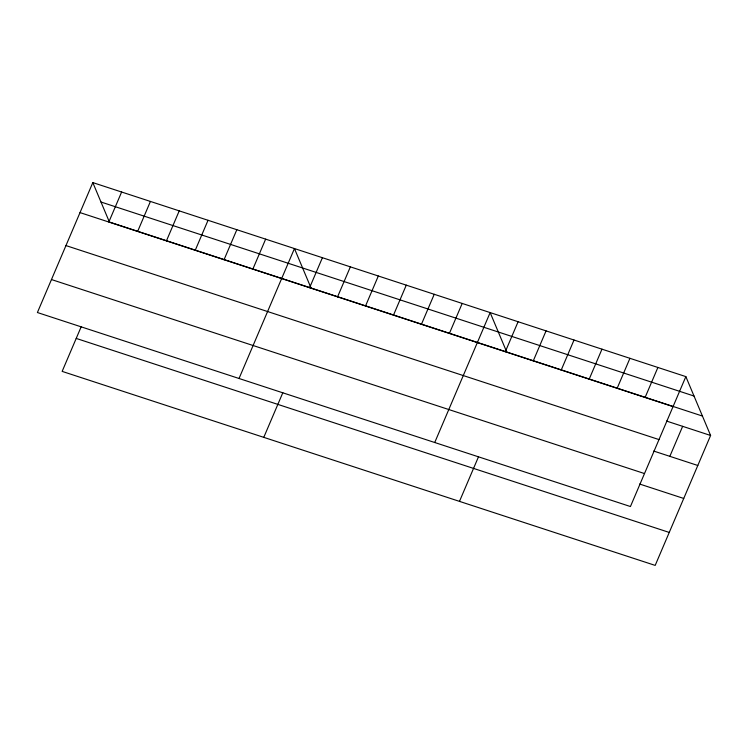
<?xml version="1.0" encoding="UTF-8"?>
<svg xmlns="http://www.w3.org/2000/svg" width="748" height="748" viewBox="0 0 748 748"><rect width="100%" height="100%" fill="white"/><g stroke="black" fill="none" stroke-linecap="round" stroke-linejoin="round"><path stroke-width="1.12" d="M92.817 182.596L37.4 312.524L630.433 506.536L685.851 376.609L92.817 182.596L109.404 222.044L702.428 416.047M108.825 222.025L121.625 192.021M81.195 326.745L62.149 371.391L655.183 565.404L710.6 435.476L685.851 376.609M137.632 231.45L150.423 201.446M166.43 240.875L179.23 210.861M195.237 250.29L208.038 220.286M224.045 259.715L236.836 229.711M252.843 269.14L265.643 239.136M239.033 378.488L294.45 248.56L311.028 287.999M309.607 287.709L322.407 257.705M263.782 437.356L282.828 392.709M337.563 296.853L350.363 266.849M365.52 306.007L378.32 275.993M393.476 315.151L406.276 285.147M421.433 324.295L434.233 294.291M449.389 333.44L462.189 303.436M434.728 442.507L490.146 312.58L506.733 352.028M505.302 351.738L518.102 321.724M459.478 501.384L478.524 456.729M533.268 360.882L546.059 330.878M561.224 370.026L574.015 340.022M589.181 379.171L601.981 349.166M617.137 388.315L629.938 358.311M645.094 397.469L657.894 367.455M669.843 456.336L682.644 426.332M100.989 202.025L694.013 396.029M80.017 212.6L673.05 406.613M666.515 421.059L710.6 435.476M65.955 245.578L658.988 439.581M653.715 451.063L697.8 465.48M51.462 279.546L644.495 473.559M639.652 484.04L683.737 498.458M76.212 338.423L669.245 532.436"/></g></svg>
